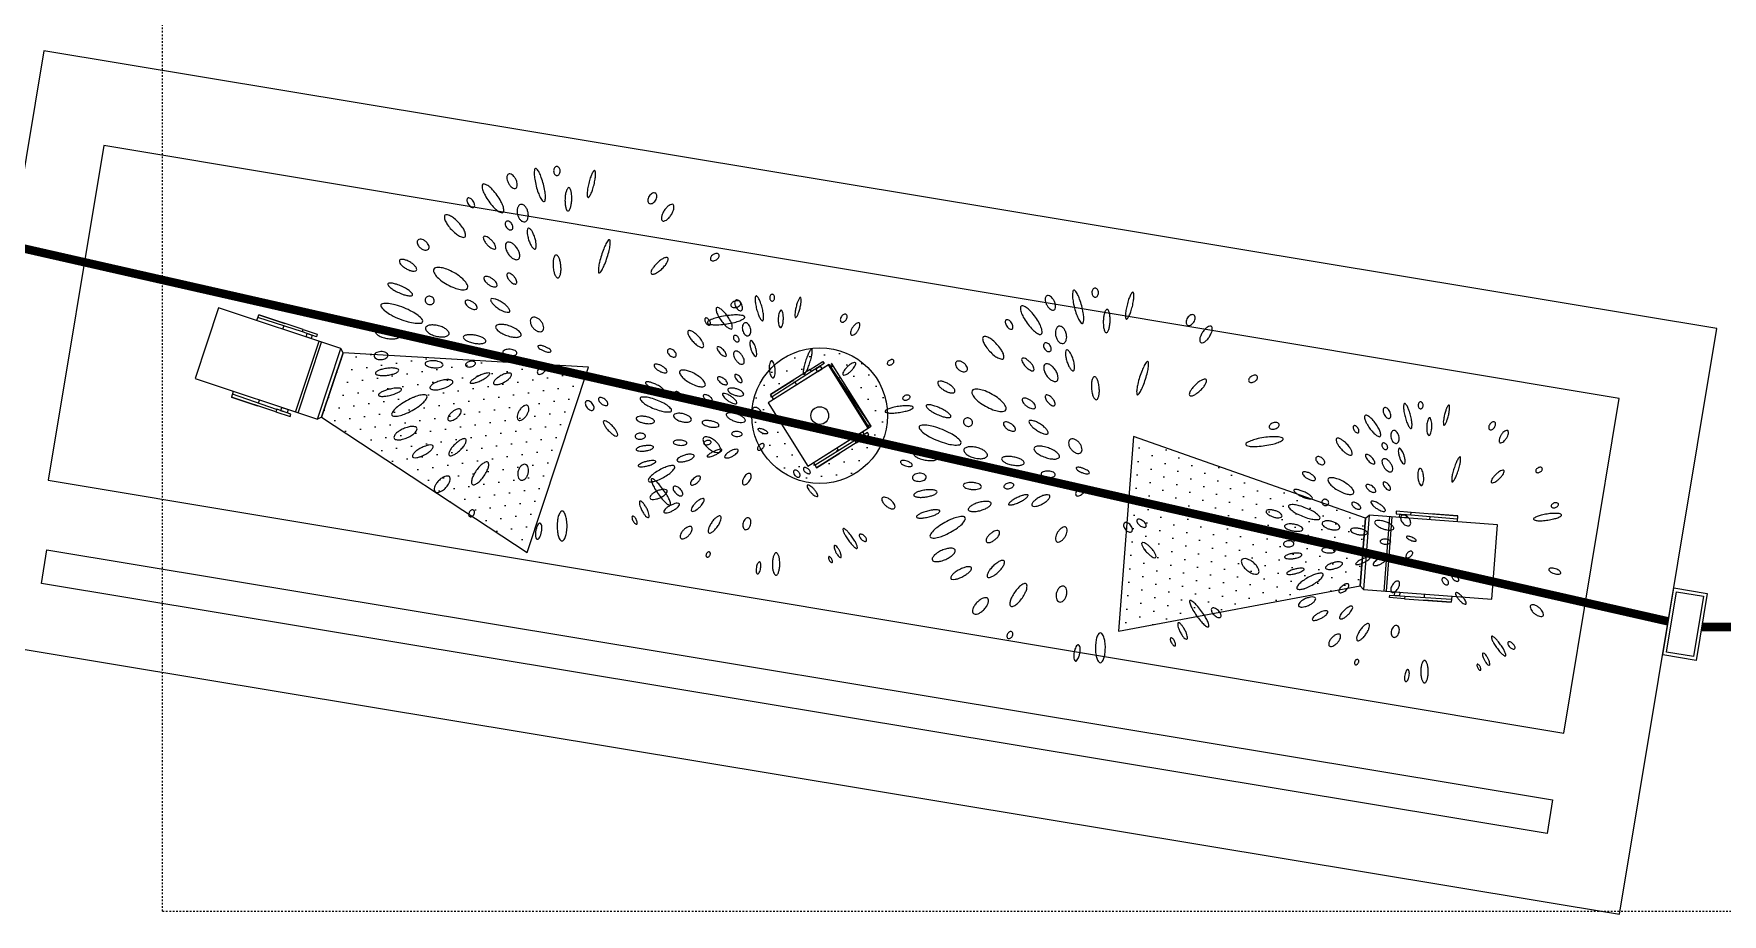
# Model space of a CAD drawing. Header units: millimetres. Extents: x 2562 to 7288, y 778 to 5635.
# Drawn here: x 4254.7 to 4354.3, y 969.4 to 1021.4 of the extents above; entities that cross this region are included whole.
import ezdxf

# ---------------------------------------------------------------- set-up
doc = ezdxf.new("R2010")
doc.units = ezdxf.units.MM
doc.set_wipeout_variables(frame=1)
doc.linetypes.add('HIDDEN', pattern=[0.375, 0.25, -0.125])
for name, color, linetype in [('0-gnl-gor3', 252, 'Continuous'), ('0-gnl-gor5', 254, 'Continuous'), ('0-gnl-ust', 191, 'HIDDEN'), ('2-tef-aksesuar', 30, 'Continuous'), ('yeni string aydinlatma', 30, 'Continuous')]:
    doc.layers.add(name, color=color, linetype=linetype)
doc.layers.add('ONOFF_LI-11', color=7, linetype='Continuous', lineweight=0, true_color=0xcc33a1)
doc.linetypes.add('ZIGZAG', pattern='A,0.00254,-5.08,[131,ltypeshp.shx,S=5.08,R=0,X=-5.08,Y=0],-10.16,[131,ltypeshp.shx,S=5.08,R=180,X=5.08,Y=0],-5.08', length=20.32254)

# ---------------------------------------------------------------- blocks, each defined once
blk = doc.blocks.new('LI-11')
blk.add_wipeout([(-2.2, 3.187), (2.2, 3.187), (2.2, 0.81), (2.555, 0.81), (2.555, -2.833), (2.405, -2.833), (2.405, -2.558), (2.2, -2.558), (2.2, -4.413), (2, -4.613), (-2, -4.613), (-2.2, -4.413), (-2.2, -2.608), (-2.4, -2.608), (-2.4, -2.833), (-2.55, -2.833), (-2.555, 0.81), (-2.2, 0.81)]).dxf.layer = 'ONOFF_LI-11'
at = {"layer": 'ONOFF_LI-11', "ltscale": 3, "true_color": 0xf4cd0b}
h = blk.add_hatch(dxfattribs=at)
h.set_pattern_fill('DOTS', color=40, scale=0.5)
h.paths.add_polyline_path([(-5.754, -18.622), (5.754, -18.622), (2, -4.613), (-2, -4.613)])
at = {"layer": 'ONOFF_LI-11', "color": 251, "ltscale": 3}
for p, q in [((-2.2, 0.81), (-2.555, 0.81)), ((-2.555, 0.81), (-2.555, -0.81)), ((2.2, 0.81), (2.555, 0.81)), ((2.555, 0.81), (2.555, -0.81)), ((-2.2, -0.81), (-2.394, -0.81)), ((2.2, -0.81), (2.394, -0.81)), ((2.405, -1.953), (2.555, -1.953))]:
    blk.add_line(p, q, dxfattribs=at)
at = {"layer": 'ONOFF_LI-11', "ltscale": 3}
for points in [[(2.2, -4.413), (2.2, 3.187), (-2.2, 3.187), (-2.2, -4.413)], [(-2.2, -3.063), (2.2, -3.063)], [(-2.2, -3.213), (2.2, -3.213)], [(-2.2, -4.413), (2.2, -4.413)], [(-2, -4.613), (-2.2, -4.413)], [(-2, -4.613), (2, -4.613)], [(-2, -4.613), (2, -4.613)], [(2, -4.613), (2.2, -4.413)]]:
    blk.add_lwpolyline(points, dxfattribs=at)
at = {"layer": 'ONOFF_LI-11', "color": 251, "ltscale": 3}
for points in [[(-2.555, -1.953), (-2.555, 0.81)], [(-2.405, -1.953), (-2.378, 0.81)], [(2.405, -1.953), (2.378, 0.81)], [(2.555, -1.953), (2.555, 0.81)]]:
    blk.add_lwpolyline(points, dxfattribs=at)
for points in [[(-2.55, -2.833), (-2.4, -2.833), (-2.4, -1.953), (-2.55, -1.953)], [(2.405, -1.953), (2.555, -1.953), (2.555, -2.833), (2.405, -2.833)], [(-2.4, -2.208), (-2.2, -2.208), (-2.2, -2.608), (-2.4, -2.608)], [(2.2, -2.258), (2.405, -2.258), (2.405, -2.558), (2.2, -2.558)]]:
    blk.add_lwpolyline(points, close=True, dxfattribs=at)
at = {"layer": 'ONOFF_LI-11', "color": 40, "ltscale": 3, "true_color": 0xf4cd0b}
blk.add_lwpolyline([(-5.754, -18.622), (5.754, -18.622), (2, -4.613), (-2, -4.613), (-5.754, -18.622)], dxfattribs=at)
blk = doc.blocks.new('BP_Abelia grandiflora')
at = {"layer": '0-gnl-gor5', "lineweight": 9}
for points in [[(-0.0439, 0.2257, 0.261938), (-0.0448, 0.2249, 0.075007), (-0.0454, 0.2211, 0.035692), (-0.0451, 0.2169, 0.025978), (-0.044, 0.2111, 0.025978), (-0.0423, 0.2055, 0.035692), (-0.0406, 0.2017, 0.075007), (-0.0383, 0.1986, 0.261938), (-0.0372, 0.1982, 0.261938), (-0.0363, 0.199, 0.075007), (-0.0357, 0.2029, 0.035692), (-0.036, 0.2071, 0.025978), (-0.0371, 0.2128, 0.025978), (-0.0388, 0.2184, 0.035692), (-0.0405, 0.2223, 0.075007), (-0.0428, 0.2254, 0.261938)], [(-0.0182, 0.2289, 0.243416), (-0.0193, 0.2281, 0.082852), (-0.0205, 0.2245, 0.04109), (-0.0209, 0.2203, 0.030206), (-0.0205, 0.2146, 0.030206), (-0.0194, 0.209, 0.04109), (-0.018, 0.205, 0.082852), (-0.0159, 0.2019, 0.243416), (-0.0146, 0.2014, 0.243416), (-0.0135, 0.2022, 0.082852), (-0.0123, 0.2058, 0.04109), (-0.012, 0.21, 0.030206), (-0.0124, 0.2157, 0.030206), (-0.0135, 0.2213, 0.04109), (-0.0149, 0.2252, 0.082852), (-0.0169, 0.2284, 0.243416)], [(0.0025, 0.2302, 0.154562), (0.0008, 0.2297, 0.106795), (-0.0008, 0.2278, 0.073326), (-0.0017, 0.2253, 0.059836), (-0.002, 0.222, 0.059836), (-0.0016, 0.2187, 0.073326), (-0.0005, 0.2163, 0.106795), (0.0013, 0.2145, 0.154562), (0.003, 0.214, 0.154562), (0.0046, 0.2146, 0.106795), (0.0063, 0.2165, 0.073326), (0.0072, 0.219, 0.059836), (0.0075, 0.2223, 0.059836), (0.007, 0.2255, 0.073326), (0.0059, 0.228, 0.106795), (0.0042, 0.2298, 0.154562)], [(0.0309, 0.2284, 0.217322), (0.0291, 0.228, 0.092688), (0.0264, 0.2249, 0.049364), (0.0246, 0.2208, 0.036974), (0.023, 0.215, 0.036974), (0.0223, 0.209, 0.049364), (0.0226, 0.2045, 0.092688), (0.024, 0.2006, 0.217322), (0.0255, 0.1996, 0.217322), (0.0273, 0.2, 0.092688), (0.03, 0.2031, 0.049364), (0.0318, 0.2072, 0.036974), (0.0334, 0.213, 0.036974), (0.0341, 0.219, 0.049364), (0.0338, 0.2235, 0.092688), (0.0324, 0.2274, 0.217322)], [(0.0625, 0.2217, 0.256191), (0.0601, 0.2214, 0.077505), (0.0549, 0.2164, 0.037329), (0.0505, 0.2097, 0.027247), (0.0458, 0.1998, 0.027247), (0.0422, 0.1895, 0.037329), (0.0406, 0.1816, 0.077505), (0.0407, 0.1744, 0.256191), (0.0422, 0.1726, 0.256191), (0.0445, 0.1728, 0.077505), (0.0497, 0.1779, 0.037329), (0.0541, 0.1846, 0.027247), (0.0588, 0.1944, 0.027247), (0.0624, 0.2048, 0.037329), (0.0641, 0.2126, 0.077505), (0.0639, 0.2199, 0.256191)], [(-0.0949, 0.2077, 0.206976), (-0.0962, 0.2062, 0.096084), (-0.0969, 0.2021, 0.052894), (-0.0962, 0.1976, 0.039992), (-0.0943, 0.1919, 0.039992), (-0.0914, 0.1866, 0.052894), (-0.0886, 0.183, 0.096084), (-0.0851, 0.1807, 0.206976), (-0.0831, 0.1807, 0.206976), (-0.0818, 0.1821, 0.096084), (-0.0811, 0.1862, 0.052894), (-0.0818, 0.1908, 0.039992), (-0.0837, 0.1965, 0.039992), (-0.0866, 0.2018, 0.052894), (-0.0894, 0.2054, 0.096084), (-0.0929, 0.2077, 0.206976)], [(-0.0624, 0.1861, 0.029169), (-0.0573, 0.1778, 0.03978), (-0.0528, 0.1723, 0.081053), (-0.0476, 0.1685, 0.247796), (-0.0454, 0.1685, 0.247796), (-0.0441, 0.1704, 0.081053), (-0.0445, 0.1768, 0.03978), (-0.0466, 0.1836, 0.029169), (-0.0507, 0.1924, 0.029169), (-0.0558, 0.2006, 0.03978), (-0.0603, 0.2061, 0.081053), (-0.0655, 0.21, 0.247796), (-0.0677, 0.2099, 0.247796), (-0.0689, 0.2081, 0.081053), (-0.0686, 0.2016, 0.03978), (-0.0665, 0.1949, 0.029169)], [(0.0872, 0.2131, 0.259831), (0.0859, 0.213, 0.07593), (0.0827, 0.2101, 0.036288), (0.0799, 0.2062, 0.026439), (0.0768, 0.2004, 0.026439), (0.0743, 0.1943, 0.036288), (0.0731, 0.1897, 0.07593), (0.0729, 0.1854, 0.259831), (0.0737, 0.1843, 0.259831), (0.0751, 0.1844, 0.07593), (0.0783, 0.1873, 0.036288), (0.0811, 0.1912, 0.026439), (0.0842, 0.197, 0.026439), (0.0866, 0.203, 0.036288), (0.0879, 0.2077, 0.07593), (0.088, 0.212, 0.259831)], [(0.1147, 0.1991, 0.205663), (0.1132, 0.1993, 0.096491), (0.1103, 0.1979, 0.053352), (0.1077, 0.1954, 0.040391), (0.105, 0.1915, 0.040391), (0.1029, 0.1873, 0.053352), (0.102, 0.1838, 0.096491), (0.1021, 0.1806, 0.205663), (0.103, 0.1793, 0.205663), (0.1046, 0.1791, 0.096491), (0.1075, 0.1806, 0.053352), (0.1101, 0.1831, 0.040391), (0.1128, 0.1869, 0.040391), (0.1148, 0.1912, 0.053352), (0.1158, 0.1946, 0.096491), (0.1157, 0.1979, 0.205663)], [(-0.1169, 0.1861, 0.228205), (-0.1179, 0.1848, 0.088786), (-0.1179, 0.181, 0.045809), (-0.1169, 0.177, 0.034018), (-0.1147, 0.1718, 0.034018), (-0.1117, 0.167, 0.045809), (-0.109, 0.1638, 0.088786), (-0.1059, 0.1617, 0.228205), (-0.1043, 0.1617, 0.228205), (-0.1034, 0.163, 0.088786), (-0.1033, 0.1668, 0.045809), (-0.1044, 0.1708, 0.034018), (-0.1066, 0.176, 0.034018), (-0.1095, 0.1808, 0.045809), (-0.1123, 0.184, 0.088786), (-0.1154, 0.1861, 0.228205)], [(-0.1584, 0.1599, 0.17972), (-0.1593, 0.158, 0.103229), (-0.1587, 0.1544, 0.062965), (-0.157, 0.151, 0.049171), (-0.1537, 0.1471, 0.049171), (-0.1498, 0.144, 0.062965), (-0.1463, 0.1423, 0.103229), (-0.1427, 0.1419, 0.17972), (-0.1408, 0.1428, 0.17972), (-0.14, 0.1447, 0.103229), (-0.1405, 0.1483, 0.062965), (-0.1423, 0.1518, 0.049171), (-0.1455, 0.1556, 0.049171), (-0.1494, 0.1587, 0.062965), (-0.1529, 0.1604, 0.103229), (-0.1565, 0.1608, 0.17972)], [(-0.0361, 0.1647, 0.224678), (-0.0373, 0.1636, 0.090084), (-0.0382, 0.1598, 0.046944), (-0.0381, 0.1555, 0.034953), (-0.0369, 0.1499, 0.034953), (-0.035, 0.1445, 0.046944), (-0.0329, 0.1407, 0.090084), (-0.0301, 0.1379, 0.224678), (-0.0285, 0.1376, 0.224678), (-0.0273, 0.1387, 0.090084), (-0.0264, 0.1425, 0.046944), (-0.0265, 0.1468, 0.034953), (-0.0277, 0.1525, 0.034953), (-0.0296, 0.1579, 0.046944), (-0.0317, 0.1617, 0.090084), (-0.0345, 0.1644, 0.224678)], [(-0.0073, 0.1703, 0.208148), (-0.0086, 0.1698, 0.095716), (-0.0104, 0.1674, 0.052486), (-0.0115, 0.1642, 0.039639), (-0.0122, 0.1599, 0.039639), (-0.0122, 0.1556, 0.052486), (-0.0116, 0.1523, 0.095716), (-0.0102, 0.1497, 0.208148), (-0.0089, 0.149, 0.208148), (-0.0075, 0.1495, 0.095716), (-0.0058, 0.1519, 0.052486), (-0.0047, 0.155, 0.039639), (-0.004, 0.1593, 0.039639), (-0.004, 0.1637, 0.052486), (-0.0046, 0.1669, 0.095716), (-0.006, 0.1696, 0.208148)], [(0.0349, 0.1693, 0.191592), (0.0327, 0.169, 0.100474), (0.0295, 0.1664, 0.058435), (0.0271, 0.1626, 0.044925), (0.0251, 0.1571, 0.044925), (0.0241, 0.1513, 0.058435), (0.0242, 0.1468, 0.100474), (0.0257, 0.1429, 0.191592), (0.0274, 0.1416, 0.191592), (0.0296, 0.1419, 0.100474), (0.0328, 0.1445, 0.058435), (0.0352, 0.1483, 0.044925), (0.0372, 0.1538, 0.044925), (0.0382, 0.1596, 0.058435), (0.0381, 0.1641, 0.100474), (0.0366, 0.1679, 0.191592)], [(0.0696, 0.1689, 0.110174), (0.0678, 0.1694, 0.102587), (0.0658, 0.169, 0.093413), (0.0641, 0.1678, 0.08782), (0.0629, 0.1661, 0.08782), (0.0623, 0.164, 0.093413), (0.0624, 0.162, 0.102587), (0.0634, 0.1602, 0.110174), (0.0648, 0.159, 0.110174), (0.0666, 0.1586, 0.102587), (0.0686, 0.159, 0.093413), (0.0703, 0.1601, 0.08782), (0.0716, 0.1619, 0.08782), (0.0722, 0.1639, 0.093413), (0.072, 0.166, 0.102587), (0.0711, 0.1678, 0.110174)], [(0.1041, 0.1589, 0.219849), (0.1013, 0.1592, 0.09181), (0.0958, 0.156, 0.048525), (0.0909, 0.1509, 0.036269), (0.0857, 0.1431, 0.036269), (0.0816, 0.1346, 0.048525), (0.0797, 0.1279, 0.09181), (0.0797, 0.1215, 0.219849), (0.0813, 0.1192, 0.219849), (0.084, 0.119, 0.09181), (0.0896, 0.1222, 0.048525), (0.0944, 0.1273, 0.036269), (0.0997, 0.1351, 0.036269), (0.1038, 0.1435, 0.048525), (0.1057, 0.1503, 0.09181), (0.1057, 0.1567, 0.219849)], [(0.1382, 0.1775, 0.15118), (0.1365, 0.1782, 0.106997), (0.134, 0.1779, 0.074795), (0.1316, 0.1766, 0.061485), (0.1292, 0.1743, 0.061485), (0.1274, 0.1716, 0.074795), (0.1266, 0.169, 0.106997), (0.1268, 0.1664, 0.15118), (0.1278, 0.1649, 0.15118), (0.1295, 0.1642, 0.106997), (0.132, 0.1645, 0.074795), (0.1344, 0.1658, 0.061485), (0.1368, 0.1681, 0.061485), (0.1386, 0.1708, 0.074795), (0.1394, 0.1734, 0.106997), (0.1392, 0.176, 0.15118)], [(-0.1156, 0.1428, 0.225102), (-0.1162, 0.1413, 0.08993), (-0.1152, 0.1376, 0.046807), (-0.1131, 0.134, 0.03484), (-0.1095, 0.1297, 0.03484), (-0.1053, 0.1259, 0.046807), (-0.1018, 0.1236, 0.08993), (-0.0982, 0.1225, 0.225102), (-0.0967, 0.123, 0.225102), (-0.0961, 0.1245, 0.08993), (-0.0971, 0.1282, 0.046807), (-0.0992, 0.1318, 0.03484), (-0.1028, 0.1361, 0.03484), (-0.1069, 0.1399, 0.046807), (-0.1104, 0.1422, 0.08993), (-0.1141, 0.1433, 0.225102)], [(-0.0742, 0.1435, 0.185857), (-0.075, 0.1421, 0.10188), (-0.0748, 0.1393, 0.060594), (-0.0736, 0.1365, 0.046923), (-0.0714, 0.1332, 0.046923), (-0.0686, 0.1304, 0.060594), (-0.066, 0.1288, 0.10188), (-0.0633, 0.1281, 0.185857), (-0.0618, 0.1286, 0.185857), (-0.061, 0.13, 0.10188), (-0.0612, 0.1328, 0.060594), (-0.0623, 0.1357, 0.046923), (-0.0646, 0.1389, 0.046923), (-0.0674, 0.1417, 0.060594), (-0.07, 0.1434, 0.10188), (-0.0727, 0.144, 0.185857)], [(0.1675, 0.1451, 0.224459), (0.1656, 0.1458, 0.090164), (0.1609, 0.1447, 0.047015), (0.1562, 0.1421, 0.035012), (0.1506, 0.1377, 0.035012), (0.1457, 0.1326, 0.047015), (0.1427, 0.1282, 0.090164), (0.1412, 0.1236, 0.224459), (0.1418, 0.1216, 0.224459), (0.1437, 0.1209, 0.090164), (0.1484, 0.122, 0.047015), (0.153, 0.1245, 0.035012), (0.1586, 0.129, 0.035012), (0.1635, 0.1341, 0.047015), (0.1665, 0.1385, 0.090164), (0.1681, 0.1431, 0.224459)], [(-0.1882, 0.1194, 0.136055), (-0.1885, 0.1183, 0.10695), (-0.1881, 0.1168, 0.081551), (-0.1873, 0.1156, 0.069671), (-0.1859, 0.1145, 0.069671), (-0.1842, 0.1138, 0.081551), (-0.1827, 0.1137, 0.10695), (-0.1813, 0.1141, 0.136055), (-0.1805, 0.1149, 0.136055), (-0.1802, 0.116, 0.10695), (-0.1805, 0.1174, 0.081551), (-0.1814, 0.1187, 0.069671), (-0.1828, 0.1198, 0.069671), (-0.1844, 0.1204, 0.081551), (-0.1859, 0.1206, 0.10695), (-0.1873, 0.1202, 0.136055)], [(-0.0097, 0.1225, 0.164937), (-0.0107, 0.1219, 0.10574), (-0.0115, 0.1203, 0.068929), (-0.0118, 0.1184, 0.055121), (-0.0115, 0.1159, 0.055121), (-0.0107, 0.1136, 0.068929), (-0.0096, 0.112, 0.10574), (-0.0081, 0.1109, 0.164937), (-0.007, 0.1108, 0.164937), (-0.006, 0.1114, 0.10574), (-0.0051, 0.113, 0.068929), (-0.0049, 0.115, 0.055121), (-0.0051, 0.1174, 0.055121), (-0.006, 0.1197, 0.068929), (-0.007, 0.1213, 0.10574), (-0.0085, 0.1224, 0.164937)], [(0.0237, 0.1248, 0.221241), (0.0221, 0.1244, 0.091319), (0.0196, 0.1216, 0.048066), (0.0178, 0.1178, 0.035885), (0.0163, 0.1124, 0.035885), (0.0156, 0.1069, 0.048066), (0.0158, 0.1028, 0.091319), (0.017, 0.0992, 0.221241), (0.0183, 0.0982, 0.221241), (0.0199, 0.0986, 0.091319), (0.0224, 0.1014, 0.048066), (0.0241, 0.1052, 0.035885), (0.0256, 0.1105, 0.035885), (0.0263, 0.1161, 0.048066), (0.0262, 0.1202, 0.091319), (0.025, 0.1238, 0.221241)], [(0.0661, 0.1221, 0.181524), (0.0647, 0.1224, 0.10285), (0.0625, 0.1216, 0.062262), (0.0604, 0.12, 0.048498), (0.0583, 0.1175, 0.048498), (0.0568, 0.1145, 0.062262), (0.0561, 0.1121, 0.10285), (0.0562, 0.1097, 0.181524), (0.057, 0.1086, 0.181524), (0.0584, 0.1082, 0.10285), (0.0606, 0.109, 0.062262), (0.0627, 0.1106, 0.048498), (0.0648, 0.1132, 0.048498), (0.0663, 0.1161, 0.062262), (0.067, 0.1186, 0.10285), (0.0669, 0.121, 0.181524)], [(-0.1503, 0.1158, 0.222164), (-0.1506, 0.1139, 0.090991), (-0.1487, 0.1099, 0.047763), (-0.1455, 0.1062, 0.035633), (-0.1404, 0.102, 0.035633), (-0.1348, 0.0986, 0.047763), (-0.1302, 0.0968, 0.090991), (-0.1258, 0.0964, 0.222164), (-0.1242, 0.0973, 0.222164), (-0.1238, 0.0992, 0.090991), (-0.1257, 0.1032, 0.047763), (-0.1289, 0.1069, 0.035633), (-0.134, 0.1111, 0.035633), (-0.1396, 0.1145, 0.047763), (-0.1442, 0.1163, 0.090991), (-0.1486, 0.1167, 0.222164)], [(-0.0304, 0.1171, 0.270783), (-0.0309, 0.1163, 0.071066), (-0.0307, 0.1129, 0.033234), (-0.0297, 0.1092, 0.024094), (-0.0277, 0.1044, 0.024094), (-0.0252, 0.0997, 0.033234), (-0.0231, 0.0966, 0.071066), (-0.0205, 0.0942, 0.270783), (-0.0196, 0.0941, 0.270783), (-0.019, 0.0949, 0.071066), (-0.0193, 0.0984, 0.033234), (-0.0203, 0.1021, 0.024094), (-0.0223, 0.1069, 0.024094), (-0.0248, 0.1115, 0.033234), (-0.0269, 0.1146, 0.071066), (-0.0294, 0.117, 0.270783)], [(0.094, 0.0995, 0.190551), (0.0926, 0.0999, 0.100739), (0.0901, 0.0991, 0.058823), (0.0878, 0.0973, 0.045281), (0.0853, 0.0945, 0.045281), (0.0834, 0.0913, 0.058823), (0.0825, 0.0885, 0.100739), (0.0824, 0.0859, 0.190551), (0.0832, 0.0847, 0.190551), (0.0846, 0.0843, 0.100739), (0.0871, 0.0852, 0.058823), (0.0894, 0.0869, 0.045281), (0.0919, 0.0897, 0.045281), (0.0938, 0.0929, 0.058823), (0.0947, 0.0957, 0.100739), (0.0948, 0.0983, 0.190551)], [(0.1418, 0.0995, 0.211516), (0.1406, 0.1001, 0.094634), (0.1379, 0.0995, 0.051326), (0.1352, 0.098, 0.038641), (0.132, 0.0955, 0.038641), (0.1293, 0.0925, 0.051326), (0.1277, 0.0899, 0.094634), (0.1269, 0.0872, 0.211516), (0.1274, 0.086, 0.211516), (0.1285, 0.0855, 0.094634), (0.1313, 0.0861, 0.051326), (0.134, 0.0875, 0.038641), (0.1371, 0.0901, 0.038641), (0.1398, 0.0931, 0.051326), (0.1415, 0.0957, 0.094634), (0.1422, 0.0983, 0.211516)], [(0.2035, 0.1, 0.241866), (0.2017, 0.1009, 0.08348), (0.1962, 0.1001, 0.041558), (0.1905, 0.0976, 0.030579), (0.1834, 0.0932, 0.030579), (0.1768, 0.088, 0.041558), (0.1726, 0.0835, 0.08348), (0.1699, 0.0786, 0.241866), (0.1702, 0.0766, 0.241866), (0.172, 0.0756, 0.08348), (0.1775, 0.0765, 0.041558), (0.1832, 0.0789, 0.030579), (0.1903, 0.0833, 0.030579), (0.1969, 0.0886, 0.041558), (0.2011, 0.0931, 0.08348), (0.2038, 0.098, 0.241866)], [(0.1873, 0.118, 0.167836), (0.1863, 0.1188, 0.105336), (0.1844, 0.119, 0.067731), (0.1823, 0.1185, 0.053888), (0.18, 0.1173, 0.053888), (0.178, 0.1156, 0.067731), (0.1767, 0.1139, 0.105336), (0.1762, 0.112, 0.167836), (0.1765, 0.1108, 0.167836), (0.1775, 0.1101, 0.105336), (0.1794, 0.1099, 0.067731), (0.1815, 0.1103, 0.053888), (0.1838, 0.1116, 0.053888), (0.1858, 0.1133, 0.067731), (0.1871, 0.1149, 0.105336), (0.1876, 0.1168, 0.167836)], [(-0.0318, 0.0896, 0.218092), (-0.0326, 0.0885, 0.092422), (-0.0328, 0.0851, 0.049107), (-0.0319, 0.0815, 0.036758), (-0.0299, 0.077, 0.036758), (-0.0273, 0.0729, 0.049107), (-0.0248, 0.0701, 0.092422), (-0.022, 0.0684, 0.218092), (-0.0205, 0.0685, 0.218092), (-0.0196, 0.0696, 0.092422), (-0.0195, 0.073, 0.049107), (-0.0203, 0.0766, 0.036758), (-0.0223, 0.0811, 0.036758), (-0.025, 0.0852, 0.049107), (-0.0274, 0.088, 0.092422), (-0.0303, 0.0897, 0.218092)], [(0.0359, 0.0865, 0.213517), (0.0338, 0.0863, 0.093974), (0.0304, 0.0835, 0.050644), (0.0276, 0.0795, 0.038059), (0.0249, 0.0736, 0.038059), (0.0232, 0.0674, 0.050644), (0.0227, 0.0625, 0.093974), (0.0236, 0.0581, 0.213517), (0.025, 0.0567, 0.213517), (0.0271, 0.0569, 0.093974), (0.0305, 0.0597, 0.050644), (0.0333, 0.0637, 0.038059), (0.036, 0.0696, 0.038059), (0.0377, 0.0759, 0.050644), (0.0382, 0.0807, 0.093974), (0.0373, 0.0851, 0.213517)], [(0.0679, 0.0919, 0.234361), (0.0665, 0.0921, 0.086447), (0.0632, 0.0903, 0.043866), (0.0603, 0.0875, 0.032434), (0.0569, 0.0832, 0.032434), (0.0542, 0.0785, 0.043866), (0.0527, 0.0747, 0.086447), (0.0523, 0.071, 0.234361), (0.053, 0.0698, 0.234361), (0.0544, 0.0696, 0.086447), (0.0576, 0.0714, 0.043866), (0.0606, 0.0742, 0.032434), (0.0639, 0.0785, 0.032434), (0.0667, 0.0832, 0.043866), (0.0681, 0.087, 0.086447), (0.0686, 0.0907, 0.234361)], [(-0.1458, 0.0585, 0.14574), (-0.1458, 0.0563, 0.107166), (-0.1443, 0.0536, 0.077192), (-0.1418, 0.0515, 0.064269), (-0.1383, 0.05, 0.064269), (-0.1344, 0.0494, 0.077192), (-0.1312, 0.0498, 0.107166), (-0.1285, 0.0512, 0.14574), (-0.1273, 0.0531, 0.14574), (-0.1273, 0.0554, 0.107166), (-0.1288, 0.0581, 0.077192), (-0.1313, 0.0601, 0.064269), (-0.1348, 0.0617, 0.064269), (-0.1387, 0.0623, 0.077192), (-0.1419, 0.0619, 0.107166), (-0.1446, 0.0604, 0.14574)], [(-0.0748, 0.0608, 0.17178), (-0.0753, 0.059, 0.104715), (-0.0743, 0.0561, 0.066124), (-0.0723, 0.0535, 0.052265), (-0.0692, 0.0509, 0.052265), (-0.0655, 0.0491, 0.066124), (-0.0623, 0.0483, 0.104715), (-0.0593, 0.0486, 0.17178), (-0.0578, 0.0498, 0.17178), (-0.0574, 0.0516, 0.104715), (-0.0583, 0.0544, 0.066124), (-0.0603, 0.057, 0.052265), (-0.0635, 0.0596, 0.052265), (-0.0672, 0.0615, 0.066124), (-0.0703, 0.0622, 0.104715), (-0.0733, 0.0619, 0.17178)], [(0.0052, 0.0784, 0.182227), (0.0039, 0.0779, 0.102698), (0.0023, 0.0761, 0.061989), (0.0013, 0.0736, 0.048238), (0.0008, 0.0702, 0.048238), (0.001, 0.0668, 0.061989), (0.0017, 0.0643, 0.102698), (0.003, 0.0623, 0.182227), (0.0043, 0.0617, 0.182227), (0.0056, 0.0621, 0.102698), (0.0072, 0.064, 0.061989), (0.0082, 0.0665, 0.048238), (0.0087, 0.0698, 0.048238), (0.0085, 0.0732, 0.061989), (0.0079, 0.0758, 0.102698), (0.0065, 0.0778, 0.182227)], [(0.0981, 0.0721, 0.189405), (0.0969, 0.0727, 0.101026), (0.0946, 0.0725, 0.059252), (0.0923, 0.0715, 0.045676), (0.0897, 0.0696, 0.045676), (0.0874, 0.0673, 0.059252), (0.086, 0.0651, 0.101026), (0.0855, 0.0629, 0.189405), (0.0859, 0.0617, 0.189405), (0.087, 0.0611, 0.101026), (0.0893, 0.0613, 0.059252), (0.0916, 0.0623, 0.045676), (0.0943, 0.0642, 0.045676), (0.0966, 0.0665, 0.059252), (0.0979, 0.0686, 0.101026), (0.0985, 0.0709, 0.189405)], [(0.1346, 0.0725, 0.173385), (0.1328, 0.0738, 0.104439), (0.1293, 0.0741, 0.065477), (0.1255, 0.0731, 0.051621), (0.1212, 0.0708, 0.051621), (0.1175, 0.0676, 0.065477), (0.1152, 0.0645, 0.104439), (0.1142, 0.0611, 0.173385), (0.1147, 0.059, 0.173385), (0.1165, 0.0577, 0.104439), (0.1201, 0.0574, 0.065477), (0.1238, 0.0584, 0.051621), (0.1281, 0.0607, 0.051621), (0.1318, 0.0639, 0.065477), (0.1341, 0.067, 0.104439), (0.1351, 0.0704, 0.173385)], [(0.1594, 0.073, 0.141068), (0.1582, 0.0738, 0.107148), (0.1564, 0.0742, 0.079281), (0.1545, 0.0738, 0.066799), (0.1524, 0.0727, 0.066799), (0.1507, 0.0711, 0.079281), (0.1497, 0.0694, 0.107148), (0.1494, 0.0676, 0.141068), (0.1499, 0.0662, 0.141068), (0.151, 0.0653, 0.107148), (0.1529, 0.065, 0.079281), (0.1548, 0.0654, 0.066799), (0.1569, 0.0665, 0.066799), (0.1586, 0.0681, 0.079281), (0.1596, 0.0698, 0.107148), (0.1598, 0.0716, 0.141068)], [(0.1792, 0.0558, 0.150587), (0.178, 0.0578, 0.107025), (0.1752, 0.0595, 0.075054), (0.1717, 0.06, 0.06178), (0.1675, 0.0595, 0.06178), (0.1636, 0.058, 0.075054), (0.1608, 0.056, 0.107025), (0.1591, 0.0532, 0.150587), (0.1589, 0.0509, 0.150587), (0.1601, 0.0489, 0.107025), (0.163, 0.0472, 0.075054), (0.1664, 0.0467, 0.06178), (0.1706, 0.0472, 0.06178), (0.1745, 0.0487, 0.075054), (0.1773, 0.0507, 0.107025), (0.1791, 0.0535, 0.150587)], [(0.2153, 0.0698, 0.167894), (0.214, 0.071, 0.105327), (0.2112, 0.0717, 0.067707), (0.2082, 0.0713, 0.053864), (0.2047, 0.0699, 0.053864), (0.2015, 0.0678, 0.067707), (0.1994, 0.0656, 0.105327), (0.1983, 0.063, 0.167894), (0.1986, 0.0612, 0.167894), (0.1999, 0.06, 0.105327), (0.2026, 0.0594, 0.067707), (0.2056, 0.0598, 0.053864), (0.2092, 0.0611, 0.053864), (0.2124, 0.0632, 0.067707), (0.2144, 0.0654, 0.105327), (0.2155, 0.068, 0.167894)], [(-0.2157, 0.0401, 0.218506), (-0.2154, 0.0389, 0.092278), (-0.2133, 0.0371, 0.048969), (-0.2106, 0.0359, 0.036642), (-0.2068, 0.0349, 0.036642), (-0.2029, 0.0344, 0.048969), (-0.1999, 0.0346, 0.092278), (-0.1974, 0.0355, 0.218506), (-0.1967, 0.0365, 0.218506), (-0.197, 0.0376, 0.092278), (-0.199, 0.0394, 0.048969), (-0.2017, 0.0406, 0.036642), (-0.2055, 0.0416, 0.036642), (-0.2095, 0.0421, 0.048969), (-0.2124, 0.0419, 0.092278), (-0.215, 0.041, 0.218506)], [(0.0453, 0.0441, 0.148782), (0.0434, 0.0454, 0.107096), (0.0403, 0.0456, 0.075846), (0.0371, 0.0447, 0.062692), (0.0338, 0.0425, 0.062692), (0.031, 0.0396, 0.075846), (0.0295, 0.0367, 0.107096), (0.0291, 0.0336, 0.148782), (0.03, 0.0315, 0.148782), (0.0319, 0.0302, 0.107096), (0.035, 0.03, 0.075846), (0.0382, 0.0309, 0.062692), (0.0416, 0.0331, 0.062692), (0.0443, 0.036, 0.075846), (0.0458, 0.0389, 0.107096), (0.0462, 0.042, 0.148782)], [(0.1513, 0.0468, 0.242243), (0.1503, 0.0477, 0.083327), (0.1468, 0.0483, 0.041444), (0.1429, 0.0479, 0.030488), (0.1377, 0.0467, 0.030488), (0.1327, 0.0448, 0.041444), (0.1293, 0.0429, 0.083327), (0.1267, 0.0404, 0.242243), (0.1265, 0.0392, 0.242243), (0.1274, 0.0382, 0.083327), (0.1309, 0.0377, 0.041444), (0.1348, 0.0381, 0.030488), (0.14, 0.0393, 0.030488), (0.145, 0.0412, 0.041444), (0.1484, 0.0431, 0.083327), (0.151, 0.0456, 0.242243)], [(-0.0205, 0.0374, 0.159367), (-0.0211, 0.0362, 0.106385), (-0.0211, 0.0342, 0.071268), (-0.0202, 0.0322, 0.05759), (-0.0187, 0.0301, 0.05759), (-0.0166, 0.0284, 0.071268), (-0.0147, 0.0275, 0.106385), (-0.0127, 0.0273, 0.159367), (-0.0115, 0.0279, 0.159367), (-0.0108, 0.0291, 0.106385), (-0.0109, 0.0311, 0.071268), (-0.0117, 0.0331, 0.05759), (-0.0133, 0.0352, 0.05759), (-0.0153, 0.0369, 0.071268), (-0.0173, 0.0378, 0.106385), (-0.0193, 0.0379, 0.159367)], [(0.012, 0.0369, 0.233435), (0.0111, 0.0368, 0.086805), (0.0093, 0.0354, 0.044155), (0.0079, 0.0333, 0.032669), (0.0064, 0.0302, 0.032669), (0.0053, 0.027, 0.044155), (0.0049, 0.0245, 0.086805), (0.0051, 0.0223, 0.233435), (0.0057, 0.0216, 0.233435), (0.0066, 0.0216, 0.086805), (0.0083, 0.0231, 0.044155), (0.0097, 0.0252, 0.032669), (0.0112, 0.0282, 0.032669), (0.0123, 0.0315, 0.044155), (0.0128, 0.034, 0.086805), (0.0126, 0.0362, 0.233435)], [(0.2216, 0.0378, 0.277561), (0.2205, 0.0388, 0.067974), (0.2151, 0.0394, 0.031398), (0.209, 0.0388, 0.0227), (0.2009, 0.0372, 0.0227), (0.1929, 0.0348, 0.031398), (0.1873, 0.0324, 0.067974), (0.1828, 0.0293, 0.277561), (0.1824, 0.0279, 0.277561), (0.1834, 0.0269, 0.067974), (0.1889, 0.0263, 0.031398), (0.1949, 0.0269, 0.0227), (0.203, 0.0285, 0.0227), (0.211, 0.031, 0.031398), (0.2166, 0.0333, 0.067974), (0.2211, 0.0364, 0.277561)], [(-0.2179, 0.0108, 0.226996), (-0.2171, 0.009, 0.089235), (-0.2128, 0.0066, 0.046197), (-0.2076, 0.0053, 0.034337), (-0.2004, 0.0047, 0.034337), (-0.1932, 0.0051, 0.046197), (-0.188, 0.0062, 0.089235), (-0.1836, 0.0085, 0.226996), (-0.1827, 0.0103, 0.226996), (-0.1836, 0.0121, 0.089235), (-0.1878, 0.0145, 0.046197), (-0.1931, 0.0158, 0.034337), (-0.2003, 0.0164, 0.034337), (-0.2075, 0.016, 0.046197), (-0.2127, 0.0149, 0.089235), (-0.217, 0.0126, 0.226996)], [(0.1193, 0.0144, 0.224989), (0.1186, 0.0158, 0.089971), (0.1151, 0.0174, 0.046843), (0.1111, 0.0181, 0.03487), (0.1055, 0.0181, 0.03487), (0.1, 0.0173, 0.046843), (0.096, 0.0161, 0.089971), (0.0928, 0.014, 0.224989), (0.0922, 0.0125, 0.224989), (0.093, 0.0112, 0.089971), (0.0964, 0.0096, 0.046843), (0.1005, 0.0089, 0.03487), (0.1061, 0.0089, 0.03487), (0.1116, 0.0097, 0.046843), (0.1156, 0.0109, 0.089971), (0.1188, 0.0129, 0.224989)], [(0.1986, -0.0014, 0.244655), (0.198, -0.0002, 0.082347), (0.1947, 0.0016, 0.040717), (0.1907, 0.0027, 0.02991), (0.185, 0.0033, 0.02991), (0.1794, 0.0032, 0.040717), (0.1752, 0.0026, 0.082347), (0.1718, 0.0011, 0.244655), (0.1711, 0, 0.244655), (0.1716, -0.0013, 0.082347), (0.175, -0.0031, 0.040717), (0.179, -0.0041, 0.02991), (0.1846, -0.0047, 0.02991), (0.1903, -0.0046, 0.040717), (0.1944, -0.004, 0.082347), (0.1979, -0.0026, 0.244655)], [(0.2238, 0.0126, 0.132495), (0.2234, 0.014, 0.106693), (0.2222, 0.0153, 0.083176), (0.2206, 0.0161, 0.071819), (0.2184, 0.0164, 0.071819), (0.2163, 0.0161, 0.083176), (0.2146, 0.0153, 0.106693), (0.2134, 0.014, 0.132495), (0.213, 0.0126, 0.132495), (0.2134, 0.0112, 0.106693), (0.2146, 0.0098, 0.083176), (0.2163, 0.009, 0.071819), (0.2184, 0.0087, 0.071819), (0.2206, 0.009, 0.083176), (0.2222, 0.0098, 0.106693), (0.2234, 0.0112, 0.132495)], [(-0.0535, -0.0192, 0.151181), (-0.0547, -0.0184, 0.106997), (-0.0568, -0.0183, 0.074794), (-0.0589, -0.0189, 0.061485), (-0.0612, -0.0203, 0.061485), (-0.063, -0.0223, 0.074794), (-0.0641, -0.0242, 0.106997), (-0.0643, -0.0263, 0.151181), (-0.0638, -0.0276, 0.151181), (-0.0625, -0.0284, 0.106997), (-0.0605, -0.0286, 0.074794), (-0.0584, -0.028, 0.061485), (-0.0561, -0.0265, 0.061485), (-0.0542, -0.0246, 0.074794), (-0.0532, -0.0226, 0.106997), (-0.0529, -0.0206, 0.151181)], [(-0.0769, -0.0398, 0.241023), (-0.078, -0.0393, 0.083819), (-0.0811, -0.0402, 0.041814), (-0.0843, -0.042, 0.030784), (-0.0881, -0.0451, 0.030784), (-0.0915, -0.0485, 0.041814), (-0.0937, -0.0514, 0.083819), (-0.0949, -0.0545, 0.241023), (-0.0946, -0.0556, 0.241023), (-0.0935, -0.0561, 0.083819), (-0.0903, -0.0552, 0.041814), (-0.0872, -0.0534, 0.030784), (-0.0834, -0.0504, 0.030784), (-0.0799, -0.0469, 0.041814), (-0.0778, -0.044, 0.083819), (-0.0766, -0.0409, 0.241023)], [(-0.0498, -0.0342, 0.175332), (-0.0509, -0.0338, 0.104088), (-0.0528, -0.0342, 0.064698), (-0.0546, -0.0353, 0.050853), (-0.0565, -0.0372, 0.050853), (-0.058, -0.0395, 0.064698), (-0.0587, -0.0415, 0.104088), (-0.0588, -0.0434, 0.175332), (-0.0582, -0.0444, 0.175332), (-0.0571, -0.0448, 0.104088), (-0.0551, -0.0444, 0.064698), (-0.0533, -0.0433, 0.050853), (-0.0514, -0.0414, 0.050853), (-0.0499, -0.0391, 0.064698), (-0.0492, -0.0371, 0.104088), (-0.0492, -0.0352, 0.175332)], [(0.1367, -0.0488, 0.30054), (0.1364, -0.0476, 0.057112), (0.1318, -0.0445, 0.025448), (0.1262, -0.0419, 0.018256), (0.1183, -0.0389, 0.018256), (0.1101, -0.0366, 0.025448), (0.1041, -0.0354, 0.057112), (0.0985, -0.0353, 0.30054), (0.0976, -0.036, 0.30054), (0.0979, -0.0371, 0.057112), (0.1025, -0.0403, 0.025448), (0.108, -0.0429, 0.018256), (0.116, -0.0458, 0.018256), (0.1242, -0.0482, 0.025448), (0.1302, -0.0493, 0.057112), (0.1358, -0.0495, 0.30054)], [(0.2184, -0.032, 0.290135), (0.2181, -0.0311, 0.062096), (0.2144, -0.0287, 0.028093), (0.2099, -0.0268, 0.020218), (0.2034, -0.0249, 0.020218), (0.1969, -0.0235, 0.028093), (0.192, -0.0229, 0.062096), (0.1876, -0.0232, 0.290135), (0.1869, -0.0239, 0.290135), (0.1872, -0.0249, 0.062096), (0.1909, -0.0273, 0.028093), (0.1954, -0.0291, 0.020218), (0.2018, -0.0311, 0.020218), (0.2084, -0.0325, 0.028093), (0.2132, -0.033, 0.062096), (0.2177, -0.0327, 0.290135)], [(-0.199, -0.0776, 0.203392), (-0.1984, -0.078, 0.097182), (-0.1969, -0.0782, 0.054153), (-0.1953, -0.0778, 0.04109), (-0.1933, -0.077, 0.04109), (-0.1914, -0.0758, 0.054153), (-0.1902, -0.0747, 0.097182), (-0.1895, -0.0733, 0.203392), (-0.1895, -0.0726, 0.203392), (-0.1901, -0.0721, 0.097182), (-0.1916, -0.072, 0.054153), (-0.1932, -0.0723, 0.04109), (-0.1952, -0.0732, 0.04109), (-0.1971, -0.0744, 0.054153), (-0.1983, -0.0755, 0.097182), (-0.199, -0.0768, 0.203392)], [(-0.1913, -0.0915, 0.248362), (-0.1905, -0.0921, 0.080818), (-0.1875, -0.092, 0.039613), (-0.1843, -0.0911, 0.029036), (-0.1802, -0.0893, 0.029036), (-0.1764, -0.087, 0.039613), (-0.1738, -0.085, 0.080818), (-0.1719, -0.0826, 0.248362), (-0.1719, -0.0816, 0.248362), (-0.1728, -0.081, 0.080818), (-0.1758, -0.0811, 0.039613), (-0.1789, -0.082, 0.029036), (-0.183, -0.0838, 0.029036), (-0.1869, -0.0861, 0.039613), (-0.1895, -0.0881, 0.080818), (-0.1913, -0.0905, 0.248362)], [(-0.1769, -0.1172, 0.283742), (-0.1757, -0.1177, 0.065106), (-0.1707, -0.1163, 0.029758), (-0.1657, -0.1138, 0.021464), (-0.1591, -0.1096, 0.021464), (-0.1529, -0.1049, 0.029758), (-0.1488, -0.101, 0.065106), (-0.1457, -0.0969, 0.283742), (-0.1458, -0.0956, 0.283742), (-0.147, -0.0951, 0.065106), (-0.1519, -0.0965, 0.029758), (-0.157, -0.099, 0.021464), (-0.1636, -0.1032, 0.021464), (-0.1698, -0.1079, 0.029758), (-0.1739, -0.1118, 0.065106), (-0.177, -0.1159, 0.283742)], [(0.1147, -0.1173, 0.230196), (0.1152, -0.1159, 0.088039), (0.1142, -0.1123, 0.045175), (0.1121, -0.1087, 0.033499), (0.1085, -0.1045, 0.033499), (0.1044, -0.1007, 0.045175), (0.101, -0.0984, 0.088039), (0.0974, -0.0972, 0.230196), (0.096, -0.0977, 0.230196), (0.0955, -0.0991, 0.088039), (0.0965, -0.1027, 0.045175), (0.0986, -0.1063, 0.033499), (0.1021, -0.1105, 0.033499), (0.1062, -0.1143, 0.045175), (0.1097, -0.1166, 0.088039), (0.1132, -0.1178, 0.230196)], [(0.1909, -0.1037, 0.147171), (0.1914, -0.1021, 0.107141), (0.191, -0.0999, 0.076557), (0.1897, -0.0979, 0.06352), (0.1876, -0.096, 0.06352), (0.185, -0.0946, 0.076557), (0.1827, -0.0942, 0.107141), (0.1805, -0.0946, 0.147171), (0.1792, -0.0956, 0.147171), (0.1787, -0.0972, 0.107141), (0.1791, -0.0994, 0.076557), (0.1804, -0.1014, 0.06352), (0.1825, -0.1033, 0.06352), (0.1851, -0.1046, 0.076557), (0.1874, -0.1051, 0.107141), (0.1896, -0.1047, 0.147171)], [(0.1774, -0.124, 0.195041), (0.1777, -0.1223, 0.099565), (0.1765, -0.1193, 0.057161), (0.1742, -0.1165, 0.043768), (0.1706, -0.1136, 0.043768), (0.1665, -0.1114, 0.057161), (0.1631, -0.1103, 0.099565), (0.1599, -0.1104, 0.195041), (0.1585, -0.1114, 0.195041), (0.1581, -0.113, 0.099565), (0.1593, -0.1161, 0.057161), (0.1616, -0.1188, 0.043768), (0.1652, -0.1217, 0.043768), (0.1693, -0.1239, 0.057161), (0.1727, -0.125, 0.099565), (0.176, -0.1249, 0.195041)], [(-0.1656, -0.1316, 0.178273), (-0.1645, -0.1322, 0.103522), (-0.1623, -0.1319, 0.063533), (-0.1602, -0.1309, 0.049718), (-0.1579, -0.129, 0.049718), (-0.156, -0.1267, 0.063533), (-0.155, -0.1246, 0.103522), (-0.1547, -0.1224, 0.178273), (-0.1553, -0.1213, 0.178273), (-0.1564, -0.1207, 0.103522), (-0.1586, -0.121, 0.063533), (-0.1606, -0.122, 0.049718), (-0.163, -0.1239, 0.049718), (-0.1648, -0.1262, 0.063533), (-0.1659, -0.1283, 0.103522), (-0.1662, -0.1305, 0.178273)], [(-0.1142, -0.1767, 0.183113), (-0.1122, -0.1774, 0.102503), (-0.1087, -0.1765, 0.061647), (-0.1053, -0.1744, 0.047913), (-0.1016, -0.1708, 0.047913), (-0.0987, -0.1666, 0.061647), (-0.0972, -0.1628, 0.102503), (-0.097, -0.1592, 0.183113), (-0.098, -0.1573, 0.183113), (-0.1, -0.1566, 0.102503), (-0.1036, -0.1575, 0.061647), (-0.107, -0.1596, 0.047913), (-0.1107, -0.1632, 0.047913), (-0.1136, -0.1675, 0.061647), (-0.1151, -0.1712, 0.102503), (-0.1153, -0.1749, 0.183113)], [(0.044, -0.2073, 0.280106), (0.0452, -0.2064, 0.066799), (0.0464, -0.2004, 0.030719), (0.0465, -0.1937, 0.022187), (0.0456, -0.1846, 0.022187), (0.0439, -0.1755, 0.030719), (0.0419, -0.1692, 0.066799), (0.0391, -0.1638, 0.280106), (0.0377, -0.1632, 0.280106), (0.0365, -0.1642, 0.066799), (0.0352, -0.1701, 0.030719), (0.0352, -0.1768, 0.022187), (0.0361, -0.1859, 0.022187), (0.0378, -0.195, 0.030719), (0.0397, -0.2014, 0.066799), (0.0425, -0.2067, 0.280106)], [(0.1179, -0.1776, 0.145133), (0.1188, -0.1766, 0.107172), (0.1193, -0.1748, 0.077462), (0.119, -0.1729, 0.06459), (0.1181, -0.1708, 0.06459), (0.1167, -0.1689, 0.077462), (0.1151, -0.1678, 0.107172), (0.1134, -0.1674, 0.145133), (0.112, -0.1677, 0.145133), (0.1111, -0.1687, 0.107172), (0.1107, -0.1705, 0.077462), (0.1109, -0.1724, 0.06459), (0.1118, -0.1745, 0.06459), (0.1132, -0.1763, 0.077462), (0.1148, -0.1775, 0.107172), (0.1166, -0.1779, 0.145133)], [(-0.0475, -0.2051, 0.205061), (-0.0462, -0.205, 0.096676), (-0.044, -0.2033, 0.053564), (-0.0423, -0.2008, 0.040575), (-0.0407, -0.1971, 0.040575), (-0.0397, -0.1932, 0.053564), (-0.0396, -0.1902, 0.096676), (-0.0402, -0.1875, 0.205061), (-0.0412, -0.1866, 0.205061), (-0.0426, -0.1867, 0.096676), (-0.0447, -0.1884, 0.053564), (-0.0464, -0.1909, 0.040575), (-0.048, -0.1946, 0.040575), (-0.049, -0.1985, 0.053564), (-0.0492, -0.2015, 0.096676), (-0.0485, -0.2042, 0.205061)], [(0.0611, -0.2028, 0.150975), (0.0622, -0.2021, 0.107007), (0.0631, -0.2003, 0.074884), (0.0633, -0.1983, 0.061587), (0.0629, -0.1959, 0.061587), (0.0618, -0.1936, 0.074884), (0.0605, -0.1921, 0.107007), (0.0589, -0.1911, 0.150975), (0.0575, -0.1911, 0.150975), (0.0564, -0.1919, 0.107007), (0.0555, -0.1936, 0.074884), (0.0553, -0.1956, 0.061587), (0.0557, -0.1981, 0.061587), (0.0568, -0.2003, 0.074884), (0.0581, -0.2019, 0.107007), (0.0597, -0.2028, 0.150975)]]:
    blk.add_lwpolyline(points, format="xyb", close=True, dxfattribs=at)
blk = doc.blocks.new('STRING LIGHT')
at = {"layer": 'ONOFF_LI-11', "ltscale": 3, "true_color": 0xf4cd0b}
h = blk.add_hatch(dxfattribs=at)
h.set_pattern_fill('DOTS', color=40, scale=0.5, angle=122.183569)
edge = h.paths.add_edge_path()
edge.add_arc((-61887.925, -18703.988), 4, 0, 360)
h.paths.add_polyline_path([(-61890.965, -18703.239), (-61888.621, -18706.963), (-61884.895, -18704.618), (-61887.365, -18700.974)], flags=16)
at = {"layer": '2-tef-aksesuar', "ltscale": 0.4, "elevation": 555.591}
blk.add_lwpolyline([(-61890.965, -18703.239), (-61888.621, -18706.963), (-61884.895, -18704.618), (-61887.365, -18700.974)], close=True, dxfattribs=at)
at = {"layer": 'ONOFF_LI-11', "color": 251, "ltscale": 3}
for p, q in [((-61888.414, -18701.391, 555.591), (-61888.494, -18701.264, 555.591)), ((-61890.832, -18702.736, 555.591), (-61889.461, -18701.873, 555.591)), ((-61889.272, -18702.174, 555.591), (-61889.375, -18702.009, 555.591)), ((-61890.643, -18703.037, 555.591), (-61890.832, -18702.736, 555.591)), ((-61888.11, -18707.061, 555.591), (-61886.739, -18706.198, 555.591)), ((-61886.928, -18705.898, 555.591), (-61886.825, -18706.062, 555.591)), ((-61888.299, -18706.76, 555.591), (-61888.11, -18707.061, 555.591))]:
    blk.add_line(p, q, dxfattribs=at)
at = {"layer": 'ONOFF_LI-11', "ltscale": 3, "elevation": 555.591}
for points in [[(-61887.407, -18701), (-61890.965, -18703.239), (-61888.621, -18706.963), (-61885.064, -18704.724)], [(-61885.064, -18704.724), (-61887.407, -18701)], [(-61887.132, -18701.063), (-61887.407, -18701)], [(-61885.021, -18704.698), (-61887.365, -18700.974)], [(-61884.895, -18704.618), (-61887.238, -18700.894)], [(-61885.001, -18704.448), (-61887.132, -18701.063)], [(-61885.001, -18704.448), (-61887.132, -18701.063)], [(-61885.001, -18704.448), (-61885.064, -18704.724)]]:
    blk.add_lwpolyline(points, dxfattribs=at)
at = {"layer": 'ONOFF_LI-11', "color": 251, "ltscale": 3, "elevation": 555.591}
for points in [[(-61888.494, -18701.264), (-61890.832, -18702.736)], [(-61888.414, -18701.391), (-61890.738, -18702.885)], [(-61885.851, -18705.462), (-61888.204, -18706.912)], [(-61885.772, -18705.589), (-61888.11, -18707.061)]]:
    blk.add_lwpolyline(points, dxfattribs=at)
for points in [[(-61888.414, -18701.391), (-61888.494, -18701.264), (-61887.749, -18700.795), (-61887.669, -18700.922)], [(-61888.046, -18701.402), (-61888.156, -18701.229), (-61887.902, -18701.069), (-61887.792, -18701.243)], [(-61885.03, -18705.117), (-61885.109, -18704.99), (-61885.854, -18705.458), (-61885.774, -18705.585)], [(-61885.638, -18705.323), (-61885.745, -18705.153), (-61885.406, -18704.94), (-61885.3, -18705.109)]]:
    blk.add_lwpolyline(points, close=True, dxfattribs=at)
at = {"layer": 'ONOFF_LI-11', "color": 40, "ltscale": 3, "true_color": 0xf4cd0b}
for radius in [4, 0.523]:
    blk.add_circle((-61887.925, -18703.988), radius, dxfattribs=at)

msp = doc.modelspace()

# ---------------------------------------------------------------- linework, layer by layer
at = {"layer": '0-gnl-ust', "ltscale": 0.4}
for q in [(4262.288, 1259.618, -730.376), (6036.666, 969.618)]:
    msp.add_line((4262.288, 969.618, -730.376), q, dxfattribs=at)
at = {"layer": 'yeni string aydinlatma', "ltscale": 0.4, "elevation": 427.025}
for points in [[(4352.716, 984.407), (4350.743, 984.735), (4351.398, 988.681), (4353.371, 988.353)], [(4352.551, 984.637), (4350.973, 984.899), (4351.562, 988.451), (4353.141, 988.189)]]:
    msp.add_lwpolyline(points, close=True, dxfattribs=at)
at = {"layer": 'yeni string aydinlatma', "linetype": 'ZIGZAG', "ltscale": 0.01, "const_width": 0.5, "elevation": 427.025}
msp.add_lwpolyline([(4353.043, 986.38), (4654.572, 985.761)], dxfattribs=at)

# ---------------------------------------------------------------- block references
at = {"layer": '0-gnl-gor3', "xscale": 37.49999999999897, "yscale": 37.49999999999897, "zscale": 37.49999999999897, "rotation": 90.56446951053951}
msp.add_blockref('BP_Abelia grandiflora', (4298.785, 997.606, 427.025), dxfattribs=at)
at = {"layer": 'ONOFF_LI-11'}
for p, rotation in [((4267.92, 1002.104), 71.63293393015519), ((4337.662, 990.445, 427.025), 265.6356079682638)]:
    msp.add_blockref('LI-11', p, dxfattribs=dict(at, rotation=rotation))
at = {"layer": 'yeni string aydinlatma'}
msp.add_blockref('STRING LIGHT', (66188.966, 19702.83, 427.025), dxfattribs=at)

# ---------------------------------------------------------------- next in the draw order: linework, layer by layer
at = {"layer": '0-gnl-gor3', "elevation": 427.025}
msp.add_lwpolyline([(4249.554, 985.819), (4348.204, 969.444), (4353.936, 1003.971), (4255.285, 1020.346), (4249.554, 985.819)], dxfattribs=at)
for points in [[(4255.544, 995.031), (4344.909, 980.128), (4348.184, 999.858), (4258.819, 1014.761)], [(4255.469, 990.919), (4344.254, 976.182), (4343.927, 974.209), (4255.142, 988.946)]]:
    msp.add_lwpolyline(points, close=True, dxfattribs=at)
at = {"layer": 'yeni string aydinlatma', "linetype": 'ZIGZAG', "ltscale": 0.01, "const_width": 0.5, "elevation": 427.025}
msp.add_lwpolyline([(4351.07, 986.708), (4105.163, 1042.461)], dxfattribs=at)

# ---------------------------------------------------------------- next in the draw order: block references
at = {"layer": '0-gnl-gor3', "rotation": 90.56446951053951}
for p, xscale, yscale, zscale in [((4286.274, 1002.351), 49.99999999999849, 49.99999999999849, 49.99999999999849), ((4318.016, 995.174, 427.025), 49.99999999999849, 49.99999999999849, 49.99999999999849), ((4337.02, 991.26, 427.025), 37.49999999999897, 37.49999999999897, 37.49999999999897)]:
    msp.add_blockref('BP_Abelia grandiflora', p, dxfattribs=dict(at, xscale=xscale, yscale=yscale, zscale=zscale))

doc.saveas('drawing.dxf')
